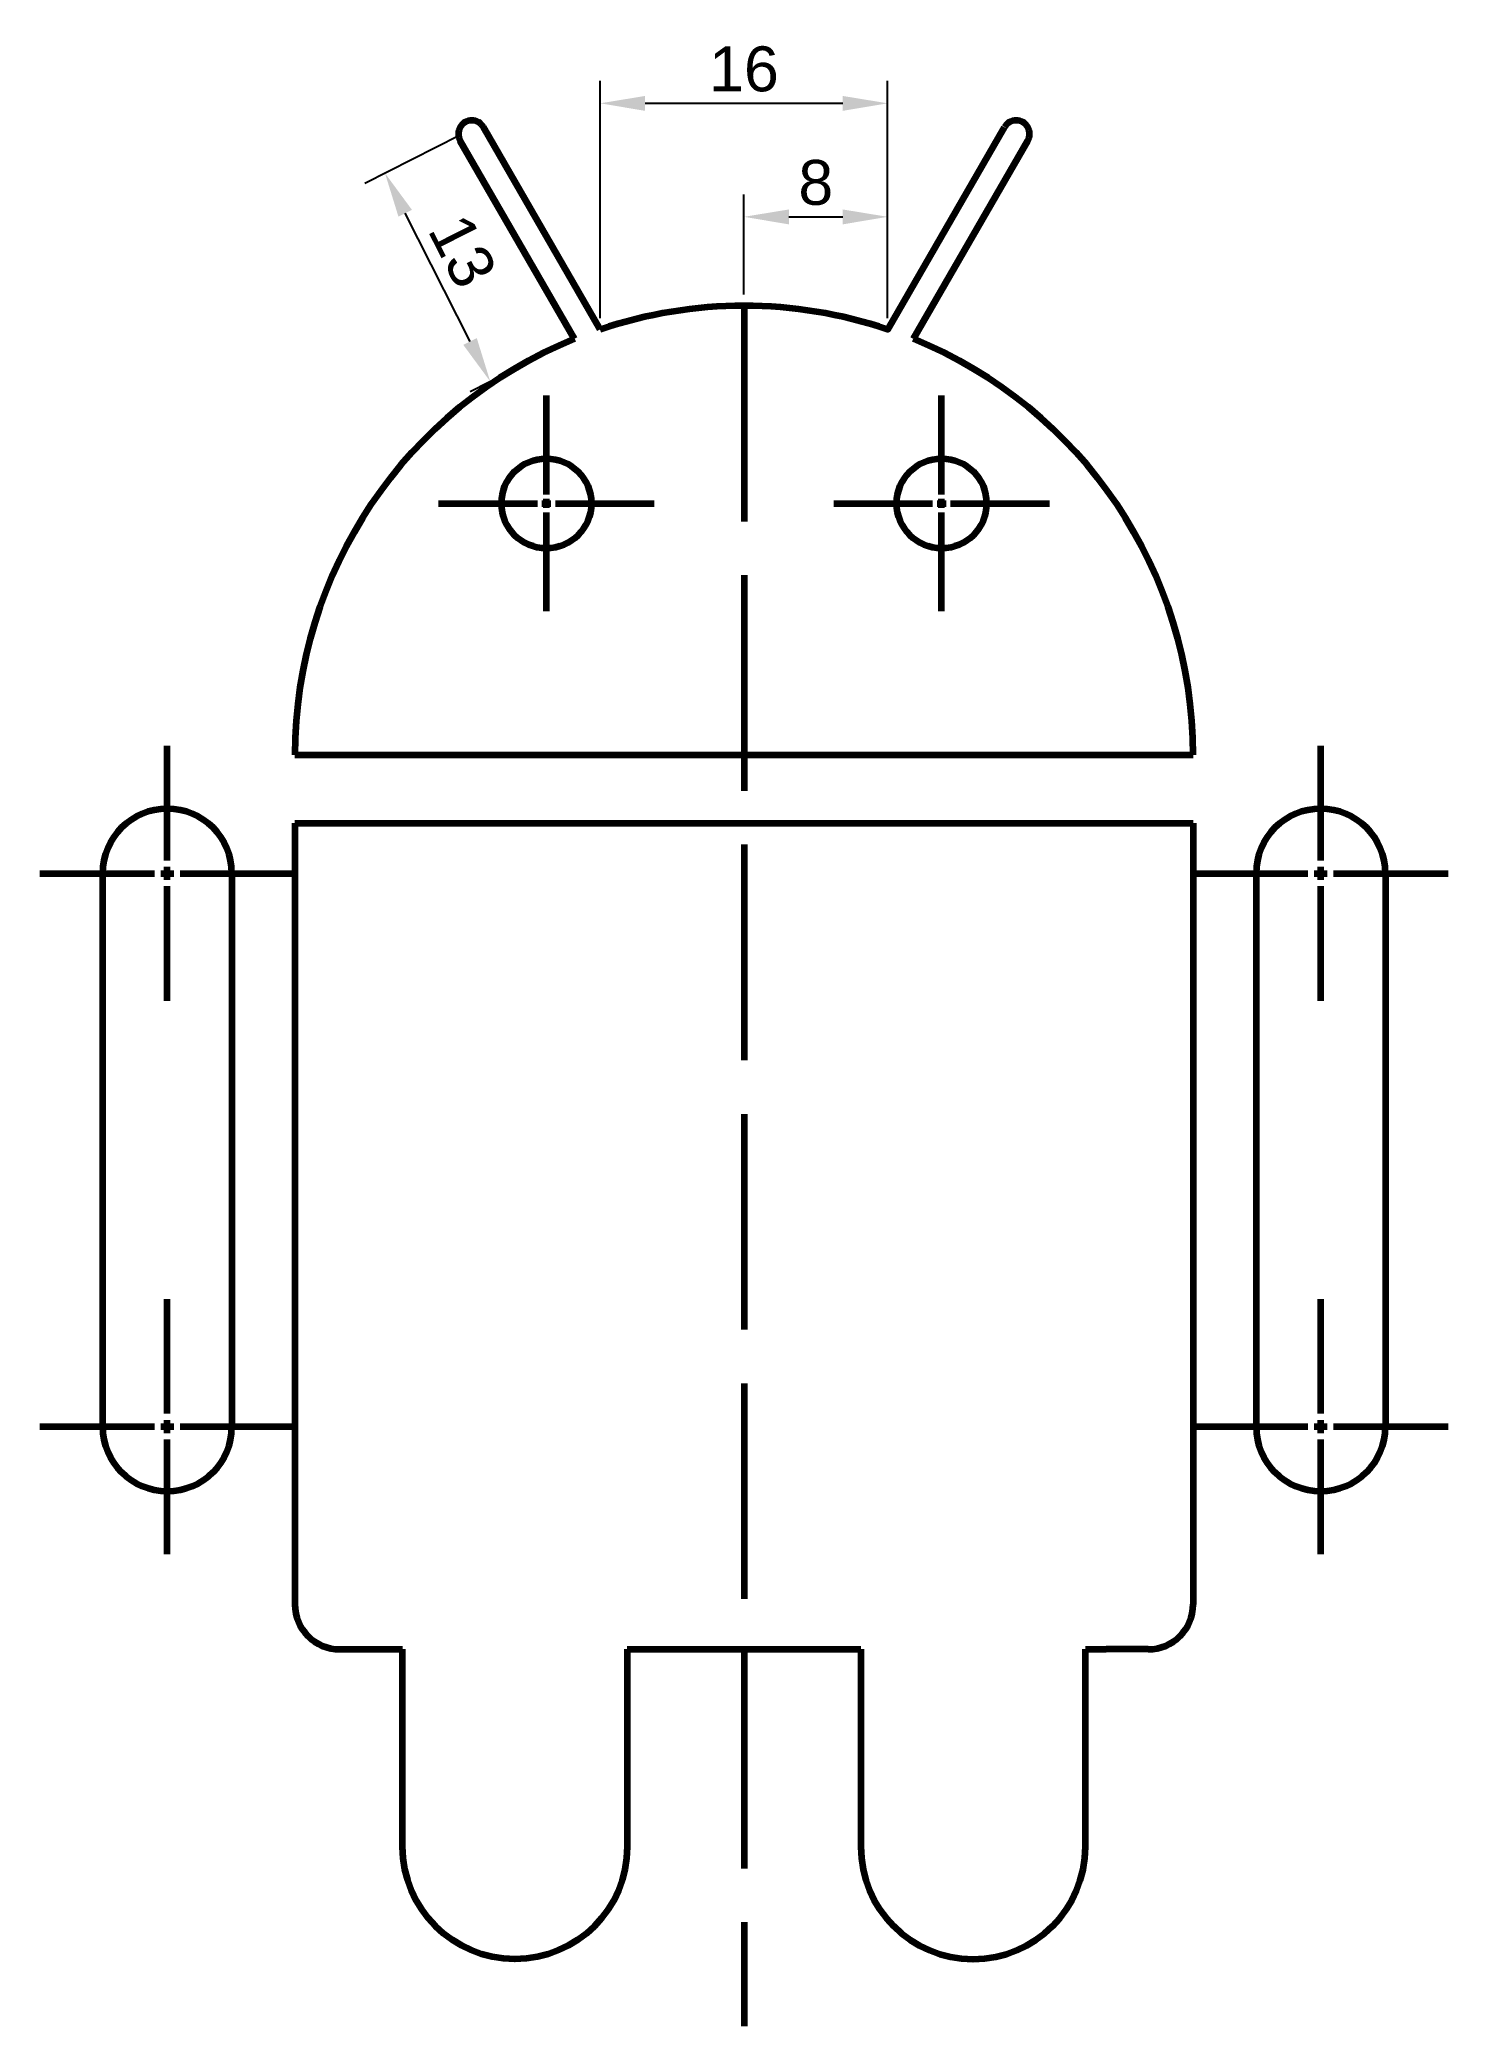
# Model space of a CAD drawing. Header units: millimetres. Extents: x 70 to 149, y 113 to 224.
import ezdxf

# ---------------------------------------------------------------- set-up
doc = ezdxf.new("R2010")
doc.units = ezdxf.units.MM
doc.linetypes.add('ACAD_ISO02W100', pattern=[15, 12, -3])
doc.linetypes.add('CENTER2', pattern=[28.575, 19.05, -3.175, 3.175, -3.175])
doc.styles.get("Standard").update_dxf_attribs({"font": 'arial.ttf'})
doc.dimstyles.new('ISO-25', dxfattribs={"dimtxt": 2.5, "dimasz": 2.5, "dimexe": 1.25, "dimexo": 0.625, "dimtad": 1, "dimtxsty": 'Standard', "dimcen": 2.5, "dimadec": 0, "dimazin": 0, "dimtfac": 1, "dimtmove": 0, "dimatfit": 3, "dimfxl": 1, "dimarcsym": 0})

# ---------------------------------------------------------------- blocks, each defined once
blk = doc.blocks.new('*U2')
at = {"color": 0, "linetype": 'CENTER2', "lineweight": 100, "transparency": 16777216}
for p, q in [((0, 0.72), (0, 7.1)), ((-7.1, 0), (-0.72, 0)), ((0.72, 0), (7.1, 0)), ((0, -7.1), (0, -0.72))]:
    blk.add_line(p, q, dxfattribs=at)
at = {"color": 0, "linetype": 'Continuous', "lineweight": 100, "transparency": 16777216}
for p, q in [((-0.36, 0), (0.36, 0)), ((0, -0.36), (0, 0.36))]:
    blk.add_line(p, q, dxfattribs=at)
blk = doc.blocks.new('*U3')
at = {"color": 0, "linetype": 'CENTER2', "lineweight": 100, "transparency": 16777216}
for p, q in [((0, 0.72), (0, 7.1)), ((-7.1, 0), (-0.72, 0)), ((0.72, 0), (7.1, 0)), ((0, -7.1), (0, -0.72))]:
    blk.add_line(p, q, dxfattribs=at)
at = {"color": 0, "linetype": 'Continuous', "lineweight": 100, "transparency": 16777216}
for p, q in [((-0.36, 0), (0.36, 0)), ((0, -0.36), (0, 0.36))]:
    blk.add_line(p, q, dxfattribs=at)
blk = doc.blocks.new('*U4')
at = {"color": 0, "linetype": 'CENTER2', "lineweight": 100, "transparency": 16777216}
for p, q in [((0, 0.72), (0, 7.1)), ((-7.1, 0), (-0.72, 0)), ((0.72, 0), (7.1, 0)), ((0, -7.1), (0, -0.72))]:
    blk.add_line(p, q, dxfattribs=at)
at = {"color": 0, "linetype": 'Continuous', "lineweight": 100, "transparency": 16777216}
for p, q in [((-0.36, 0), (0.36, 0)), ((0, -0.36), (0, 0.36))]:
    blk.add_line(p, q, dxfattribs=at)
blk = doc.blocks.new('*U5')
at = {"color": 0, "linetype": 'CENTER2', "lineweight": 100, "transparency": 16777216}
for p, q in [((0, 0.72), (0, 7.1)), ((-7.1, 0), (-0.72, 0)), ((0.72, 0), (7.1, 0)), ((0, -7.1), (0, -0.72))]:
    blk.add_line(p, q, dxfattribs=at)
at = {"color": 0, "linetype": 'Continuous', "lineweight": 100, "transparency": 16777216}
for p, q in [((-0.36, 0), (0.36, 0)), ((0, -0.36), (0, 0.36))]:
    blk.add_line(p, q, dxfattribs=at)
blk = doc.blocks.new('*U6')
at = {"color": 0, "linetype": 'CENTER2', "lineweight": 100, "transparency": 16777216}
for p, q in [((0, 0.5), (0, 6)), ((-6, 0), (-0.5, 0)), ((0.5, 0), (6, 0)), ((0, -6), (0, -0.5))]:
    blk.add_line(p, q, dxfattribs=at)
at = {"color": 0, "linetype": 'Continuous', "lineweight": 100, "transparency": 16777216}
for p, q in [((-0.25, 0), (0.25, 0)), ((0, -0.25), (0, 0.25))]:
    blk.add_line(p, q, dxfattribs=at)
blk = doc.blocks.new('*U7')
at = {"color": 0, "linetype": 'CENTER2', "lineweight": 100, "transparency": 16777216}
for p, q in [((0, 0.5), (0, 6)), ((-6, 0), (-0.5, 0)), ((0.5, 0), (6, 0)), ((0, -6), (0, -0.5))]:
    blk.add_line(p, q, dxfattribs=at)
at = {"color": 0, "linetype": 'Continuous', "lineweight": 100, "transparency": 16777216}
for p, q in [((-0.25, 0), (0.25, 0)), ((0, -0.25), (0, 0.25))]:
    blk.add_line(p, q, dxfattribs=at)
blk = doc.blocks.new('*D8')
at = {"color": 0, "lineweight": -2, "transparency": 16777216}
for p, q in [((109.67, 209.32), (109.67, 214.9)), ((117.67, 208.01), (117.67, 214.9)), ((112.17, 213.65), (115.17, 213.65))]:
    blk.add_line(p, q, dxfattribs=at)
at = {"color": 0, "transparency": 16777216}
for points in [[(112.17, 214.06), (112.17, 213.23), (109.67, 213.65)], [(115.17, 214.06), (115.17, 213.23), (117.67, 213.65)]]:
    blk.add_solid(points, dxfattribs=at)
at = {"layer": 'Defpoints', "color": 0, "transparency": 16777216}
for p in [(117.67, 213.65), (109.67, 208.69), (117.67, 207.38)]:
    blk.add_point(p, dxfattribs=at)
at = {"color": 0, "transparency": 16777216, "insert": (113.67, 215.55), "char_height": 2.5, "attachment_point": 5}
blk.add_mtext('8', dxfattribs=at)
blk = doc.blocks.new('*D10')
at = {"color": 0, "lineweight": -2, "transparency": 16777216}
for p, q in [((93.83, 218.17), (88.57, 215.51)), ((94.43, 206.71), (90.82, 213.85)), ((99.69, 206.57), (94.44, 203.91))]:
    blk.add_line(p, q, dxfattribs=at)
at = {"color": 0, "transparency": 16777216}
for points in [[(91.19, 214.04), (90.44, 213.66), (89.69, 216.08)], [(94.8, 206.9), (94.05, 206.52), (95.55, 204.48)]]:
    blk.add_solid(points, dxfattribs=at)
at = {"layer": 'Defpoints', "color": 0, "transparency": 16777216}
for p in [(94.38, 218.45), (89.69, 216.08), (100.25, 206.85)]:
    blk.add_point(p, dxfattribs=at)
at = {"color": 0, "transparency": 16777216, "insert": (94.01, 211.75), "char_height": 2.5, "attachment_point": 5, "rotation": 296.8193}
blk.add_mtext('13', dxfattribs=at)
blk = doc.blocks.new('*D11')
at = {"color": 0, "lineweight": -2, "transparency": 16777216}
for p, q in [((101.67, 208.01), (101.67, 221.22)), ((117.67, 208.01), (117.67, 221.22)), ((104.17, 219.97), (115.17, 219.97))]:
    blk.add_line(p, q, dxfattribs=at)
at = {"color": 0, "transparency": 16777216}
for points in [[(104.17, 220.38), (104.17, 219.55), (101.67, 219.97)], [(115.17, 220.38), (115.17, 219.55), (117.67, 219.97)]]:
    blk.add_solid(points, dxfattribs=at)
at = {"layer": 'Defpoints', "color": 0, "transparency": 16777216}
for p in [(117.67, 219.97), (101.67, 207.38), (117.67, 207.38)]:
    blk.add_point(p, dxfattribs=at)
at = {"color": 0, "transparency": 16777216, "insert": (109.67, 221.87), "char_height": 2.5, "attachment_point": 5}
blk.add_mtext('16', dxfattribs=at)

msp = doc.modelspace()

# ---------------------------------------------------------------- linework, layer by layer
at = {"lineweight": 100}
for p, q in [((101.674, 207.38), (95.174, 218.639)), ((117.674, 207.38), (124.174, 218.639)), ((100.248, 206.85), (93.875, 217.889)), ((119.1, 206.85), (125.473, 217.889)), ((84.674, 183.695), (134.674, 183.695)), ((84.674, 179.895), (134.674, 179.895)), ((84.674, 179.895), (84.674, 136.395)), ((134.674, 179.895), (134.674, 136.395)), ((73.974, 177.095), (73.974, 146.295)), ((81.174, 177.095), (81.174, 146.295)), ((138.174, 177.095), (138.174, 146.295)), ((145.374, 177.095), (145.374, 146.295)), ((87.174, 133.895), (90.674, 133.895)), ((103.174, 133.895), (116.174, 133.895)), ((128.674, 133.895), (129.829, 133.895)), ((132.174, 133.895), (129.829, 133.895))]:
    msp.add_line(p, q, dxfattribs=at)
at = {"linetype": 'ACAD_ISO02W100', "lineweight": 100}
msp.add_line((109.674, 208.695), (109.674, 112.905), dxfattribs=at)
at = {"lineweight": 100}
msp.add_lwpolyline([(117.674, 207.382), (117.674, 207.382), (117.674, 207.38), (117.674, 207.38)], close=True, dxfattribs=at)
for points in [[(103.174, 133.895), (103.174, 122.895, -1), (90.674, 122.895), (90.674, 133.895), (90.674, 133.895)], [(116.174, 133.895), (116.174, 122.895, 1), (128.674, 122.895), (128.674, 133.895), (128.674, 133.895)]]:
    msp.add_lwpolyline(points, format="xyb", dxfattribs=at)
for centre in [(98.674, 197.695), (120.674, 197.695)]:
    msp.add_circle(centre, 2.5, dxfattribs=at)
for centre, radius, start, end in [((94.524, 218.264), 0.75, 30, 210), ((124.823, 218.264), 0.75, 330, 150), ((109.674, 183.695), 25, 71.33708, 108.66292), ((109.674, 183.695), 25, 112.14997, 180), ((109.674, 183.695), 25, 0, 67.85003), ((77.574, 177.095), 3.6, 0, 180), ((141.774, 177.095), 3.6, 0, 180), ((77.574, 146.295), 3.6, 180, 0), ((141.774, 146.295), 3.6, 180, 0), ((87.174, 136.395), 2.5, 180, 270), ((132.174, 136.395), 2.5, 270, 0)]:
    msp.add_arc(centre, radius, start, end, dxfattribs=at)

# ---------------------------------------------------------------- block references
at = {"linetype": 'CENTER2', "lineweight": 100}
for name, p in [('*U7', (98.674, 197.695)), ('*U6', (120.674, 197.695)), ('*U2', (77.574, 177.095)), ('*U4', (141.774, 177.095)), ('*U3', (77.574, 146.295)), ('*U5', (141.774, 146.295))]:
    msp.add_blockref(name, p, dxfattribs=at)

# ---------------------------------------------------------------- dimensions: what is measured, and where the dimension line sits
at = {"color": 240, "true_color": 0xed1f24}
for base, p1, picture, middle in [((117.674, 219.968), (101.674, 207.38), '*D11', (109.674, 221.869)), ((117.674, 213.646), (109.674, 208.695), '*D8', (113.674, 215.547))]:
    dim = msp.add_linear_dim(base=base, p1=p1, p2=(117.674, 207.38), dimstyle='ISO-25', dxfattribs=at)
    dim.commit()
    dim.dimension.update_dxf_attribs({"geometry": picture, "text_midpoint": middle})
dim = msp.add_linear_dim(base=(89.689, 216.078), p1=(100.248, 206.85), p2=(94.383, 218.452), angle=116.81934, dimstyle='ISO-25', dxfattribs=at)
dim.commit()
dim.dimension.update_dxf_attribs({"geometry": '*D10', "text_midpoint": (92.313, 210.889), "dimtype": 161})

doc.saveas('drawing.dxf')
